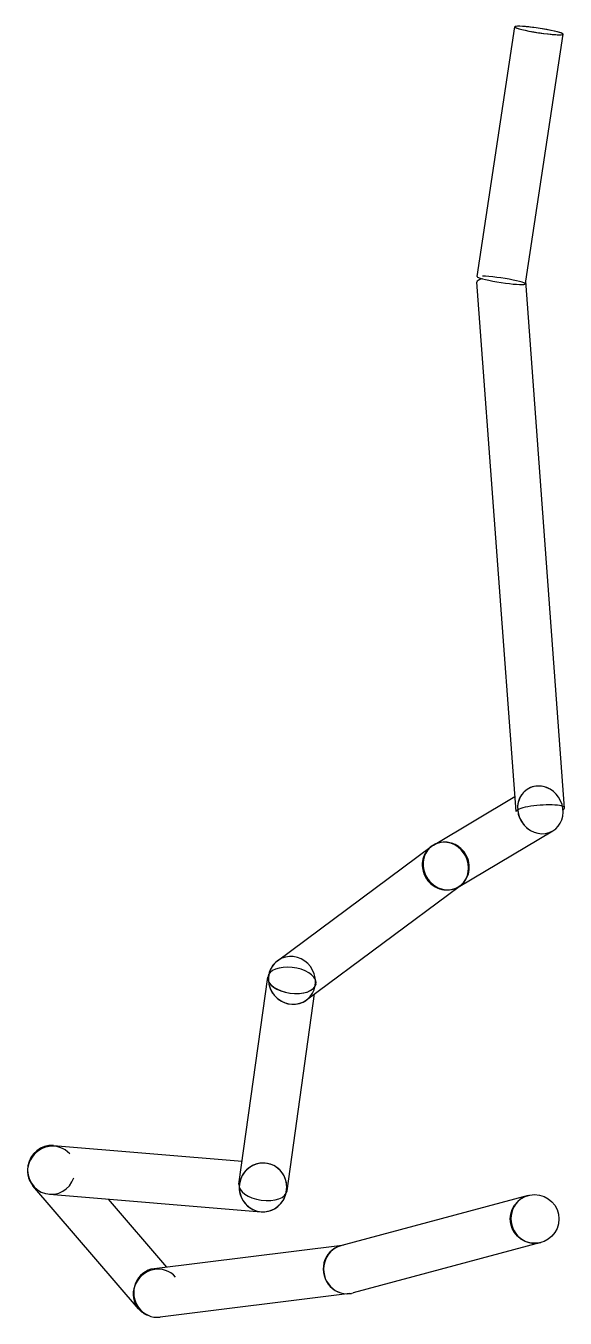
# Model space of a CAD drawing. Header units: millimetres. Extents: x -0.1 to 33.1, y -0.1 to 79.4.
import ezdxf

# ---------------------------------------------------------------- set-up
doc = ezdxf.new("R2010")
doc.units = ezdxf.units.MM

msp = doc.modelspace()

# ---------------------------------------------------------------- linework, layer by layer
at = {"layer": 'sheet_layer'}
for p, q in [((27.6786, 63.9995), (30.0044, 79.3579)), ((30.6701, 63.7173), (32.9706, 78.9087)), ((30.0774, 31.0949), (27.6658, 63.6641)), ((33.0692, 31.3164), (30.6701, 63.7177)), ((24.9846, 29.0408), (30.0087, 32.0216)), ((26.5154, 26.4607), (32.3386, 29.9156)), ((15.3832, 21.9237), (24.8559, 28.9552)), ((17.1713, 19.5148), (26.5819, 26.5002)), ((13.0138, 8.19486), (14.7917, 20.9267)), ((15.9849, 7.77995), (17.6759, 19.8894)), ((1.59156, 10.5602), (13.2099, 9.59919)), ((6.83638, 0.521073), (0.330548, 8.08735)), ((1.34426, 7.57041), (14.3757, 6.49251)), ((8.58716, 3.08634), (4.99091, 7.26878)), ((30.8304, 7.49741), (19.2737, 4.39363)), ((19.3747, 4.42077), (7.7896, 2.98769)), ((31.6085, 4.60008), (20.0518, 1.4963)), ((19.8469, 1.45631), (8.1579, 0.010378))]:
    msp.add_line(p, q, dxfattribs=at)
msp.add_circle((31.2195, 6.04875), 1.5, dxfattribs=at)
for centre, major_axis, ratio, start_param, end_param in [((31.4875, 79.1333), (-1.48309, 0.224593), 0.0909603, 3.14159, 1.15028), ((31.4875, 79.1333), (-1.48309, 0.224593), 0.0909603, 6.28319, 3.14159), ((31.4875, 79.1333), (-1.48309, 0.224593), 0.0909603, 1.15028, 0), ((29.1617, 63.7749), (-1.4959, -0.110763), 0.189741, 5.60272, 6.28319), ((29.1617, 63.7749), (-1.48309, 0.224593), 0.0909603, 6.28319, 5.61406), ((31.5733, 31.2057), (-0.765368, 1.29004), 0.910805, 5.30438, 3.14159), ((31.5733, 31.2057), (-0.765368, 1.29004), 0.910805, 3.14159, 2.06758), ((31.5733, 31.2057), (-1.4959, -0.110763), 0.189741, 3.14159, 6.28319), ((31.5733, 31.2057), (-1.4959, -0.110763), 0.189741, 2.76296, 3.14159), ((25.75, 27.7508), (-0.894047, 1.20444), 0.945857, 0.062021, 0), ((25.75, 27.7508), (-0.894047, 1.20444), 0.945857, 6.28319, 5.38477), ((25.75, 27.7508), (-0.894047, 1.20444), 0.945857, 5.38477, 3.14159), ((25.75, 27.7508), (-0.765368, 1.29004), 0.910805, 6.28319, 5.30438), ((25.75, 27.7508), (-0.765368, 1.29004), 0.910805, 5.30438, 3.14159), ((16.2773, 20.7193), (-0.894047, 1.20444), 0.945857, 5.38477, 3.14159), ((16.2773, 20.7193), (-0.894047, 1.20444), 0.945857, 6.28319, 5.38477), ((16.2773, 20.7193), (-1.48559, 0.207452), 0.529477, 0.245628, 0), ((16.2773, 20.7193), (-1.48559, 0.207452), 0.529477, 6.28319, 3.14159), ((1.46791, 9.06531), (0.123651, 1.49489), 0.976834, 6.28319, 4.46781), ((1.46791, 9.06531), (-1.13736, -0.977958), 0.948908, 3.14159, 6.28319), ((14.4994, 7.98741), (0.123651, 1.49489), 0.976834, 4.46781, 3.14159), ((14.4994, 7.98741), (0.123651, 1.49489), 0.976834, 6.28319, 4.46781), ((14.4994, 7.98741), (0.123651, 1.49489), 0.976834, 3.14159, 1.75735), ((14.4994, 7.98741), (-1.48559, 0.207452), 0.529477, 6.28319, 3.14159), ((31.2195, 6.04875), (0.389067, -1.44866), 0.970998, 3.14159, 6.28319), ((31.2195, 6.04875), (0.389067, -1.44866), 0.970998, 3.14159, 3.14159), ((19.6627, 2.94496), (0.389067, -1.44866), 0.970998, 3.14159, 6.28319), ((19.6627, 2.94496), (0.184147, -1.48865), 0.956226, 3.14159, 6.28319), ((7.97375, 1.49903), (-1.13736, -0.977958), 0.948908, 3.14159, 6.28319), ((7.97375, 1.49903), (0.184147, -1.48865), 0.956226, 3.14159, 6.28319), ((19.6627, 2.94496), (0.184147, -1.48865), 0.956226, 0, 0.0649323), ((7.97375, 1.49903), (-1.13736, -0.977958), 0.948908, 0, 0.491086)]:
    msp.add_ellipse(centre, major_axis=major_axis, ratio=ratio, start_param=start_param, end_param=end_param, dxfattribs=at)

doc.saveas('drawing.dxf')
